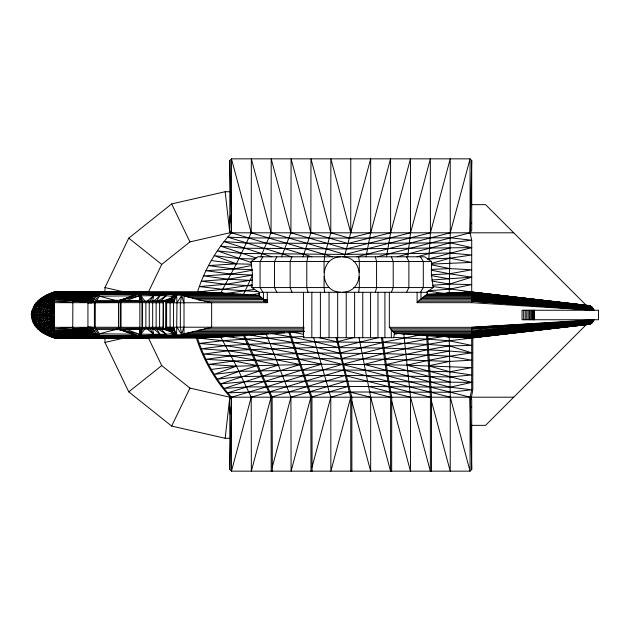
<?xml version="1.0" encoding="UTF-8"?>
<svg xmlns="http://www.w3.org/2000/svg" width="630" height="630" viewBox="0 0 630 630"><rect width="100%" height="100%" fill="white"/><g stroke="black" fill="none" stroke-linecap="round" stroke-linejoin="round"><path stroke-width="0.94" d="M350.776 158.847L350.737 232.809L344.382 256.788M381.465 337.704L386.048 370.282L390.624 397.191L390.568 471.153L370.684 397.191L359.029 337.704M391.663 471.153L391.718 397.191L387.143 370.282L382.56 337.704M426.384 292.296L433.267 287.564L431.369 274.735L431.55 261.521L424.651 256.788L257.843 256.788L251.118 261.521L252.528 275.05L251.921 287.564L258.954 292.296L427.156 292.296L427.156 294.368L471.712 294.368L591.704 306.818L594.09 310.251L471.712 301.203L418.485 301.203L417.107 302.676L471.712 302.676L593.917 310.251M403.783 333.908L426.605 335.609L430.432 397.191L430.337 471.153L410.547 397.191L403.783 333.908L394.506 333.325L389.332 327.324L389.332 292.296M431.432 471.153L431.526 397.191L427.699 335.695L426.605 335.609L471.712 338.011L589.9 324.261L592.106 322.82L594.098 319.741L471.712 327.324L389.332 327.324M255.693 334.766L176.628 334.766L176.975 302.794L181.794 295.234L198.418 299.809L267.301 299.541L264.049 299.541L258.883 295.494L223.17 293.013L197.489 291.989L54.353 291.989L54.353 338.011L205.931 337.806L304.345 331.624M94.405 301.62L95.295 302.817L95.232 327.222L94.405 328.38L94.405 301.62L118.353 302.613M233.344 336.373L147.885 336.373L147.845 338.011L143.128 336.412L54.369 337.176L223.17 336.987M418.485 301.203C420.824 298.896 425.667 295.202 427.156 294.368L449.222 292.903L450.277 232.809L450.214 158.847L430.432 232.809L428.762 259.686M430.904 387.222L470.067 397.191L471.712 399.585L471.712 469.515L470.067 471.153L231.478 471.153L229.832 469.515L231.478 397.191C216.066 380.213 204.388 359.88 197.489 338.011L222.815 340.688L248.716 344.327L272.136 397.191L272.302 471.153M471.712 302.676L471.712 240.211L470.067 232.809L471.712 160.485L470.067 158.847L231.478 158.847L229.832 160.485L229.832 230.415L231.478 232.809L311.85 256.788M230.257 215.862L229.832 223.114M176.069 333.396L175.778 334.924L166.084 336.302L140.482 336.302L139.096 335.782L139.868 328.514L139.868 301.486L139.096 294.218L140.482 293.698L166.084 293.698L175.778 295.076L176.069 296.604M92.114 327.214L97.485 335.806L140.482 336.302L141.963 327.356L141.963 302.644L140.482 293.698L96.949 294.572L92.114 302.802L87.932 302.786L87.932 327.19L94.067 327.222M176.975 327.206L181.794 334.766L184.015 333.79L184.015 296.21L260.032 296.21M93.846 299.344L54.4 299.707C50.282 309.236 50.282 320.764 54.4 330.293L93.846 330.655M96.855 295.572L91.318 294.651L54.385 294.934C48.108 299.73 43.375 306.975 42.911 315L54.408 318.363L33.146 322.442C38.351 327.781 47.463 331.443 54.408 327.324L91.318 327.324L72.859 328.899L72.749 327.324L72.859 301.101L91.318 302.676L54.408 302.676C44.761 297.195 28.649 305.345 31.681 317.52C33.382 328.821 44.612 334.632 54.353 338.011L205.931 337.806M407.712 256.788L410.547 232.809L410.461 158.847L390.624 232.809L386.513 256.788M230.037 438.283L225.154 438.283L229.777 397.191L513.726 397.191M394.506 333.325L393.718 337.704L303.432 337.704L303.432 292.296M324.678 256.788L324.072 261.521L324.072 272.483M358.683 292.296L359.297 287.564L359.297 276.601M31.5 315L31.886 312.48L31.886 317.52L31.5 315L51.613 315L54.408 313.882L31.681 312.48C35.627 302.534 43.84 294.785 54.353 291.989L205.931 292.194M152.688 301.274L153.641 295.73L146.451 301.605M96.469 329.167L99.422 333.79L99.123 335.317L97.485 335.806M140.482 293.698L166.084 294.139L175.778 295.076L173.982 299.47L174.282 301.006L170.092 302.794L170.092 327.206L174.282 328.994L173.982 330.529L175.778 334.924L174.14 334.711L166.084 336.302L166.375 334.325L160.162 328.458M365.983 256.788L370.684 232.809L390.568 158.847L390.624 232.809L347.823 243.479L246.527 243.078L224.083 241.566C212.302 256.607 203.246 273.767 197.489 291.989L222.815 289.312L252.181 284.855M392.624 331.49L471.712 331.49L593.547 320.867L471.712 328.797L390.403 328.797M139.458 334.042L139.096 335.782L99.123 335.317L95.146 329.553L121.031 329.679L139.844 329.065C151.255 328.978 162.934 328.214 173.982 330.529L166.603 327.206L166.603 302.794L165.635 301.038L136.025 301.179M139.821 332.301L140.183 330.569M449.222 337.097L450.277 397.191L470.067 471.153L470.067 397.191L471.712 389.789L471.712 327.324L593.838 320.308L471.712 328.797M54.408 327.324C52.518 329.718 53.999 339.704 48.919 335.648M140.088 330.632L139.096 335.782L166.084 335.861L174.14 334.711L172.525 330.734L165.777 328.356L92.445 328.372M142.199 328.852L140.514 335.751L166.375 334.325L174.439 333.183L164.729 328.632M144.9 328.962L145.876 327.206L145.876 302.794L144.9 301.038M148.278 328.962L149.247 327.206L149.247 302.794L148.278 301.038M151.696 328.962L152.673 327.206L152.673 302.794L151.696 301.038M155.153 328.962L156.13 327.206L156.13 302.794L155.153 301.038M158.642 328.962L159.611 327.206L159.611 302.794L158.642 301.038M162.138 328.962L163.107 327.206L163.312 301.644L163.312 328.356L163.107 327.206L141.963 327.356M165.635 328.962L165.777 301.644L172.525 299.266L173.982 299.47L166.603 302.794L267.301 302.676L267.301 292.296M593.539 320.898L471.712 330.191L391.545 330.191M140.514 335.751L142.207 328.821M304.125 327.324L183.661 327.206L181.794 334.766L180.345 327.206L180.345 302.794L181.794 295.234L183.661 302.794M307.999 256.788L306.786 261.521L306.786 287.564L307.999 292.296M375.362 292.296L376.582 287.564L376.582 261.521L375.362 256.788M243.526 335.609L271.042 397.191L251.339 471.153L251.197 397.191L236.431 366.18L220.776 337.097M272.294 467.082L290.926 397.191L266.136 333.908M288.855 332.349L310.842 397.191L291.091 471.153L290.926 397.191L309.141 391.876L450.206 392.222L471.712 389.789L450.127 387.19L368.589 386.489L246.527 386.922L224.083 388.434L262.048 376.236L324.844 375.401L388.017 375.779M312.07 467.09L330.781 397.191L313.701 337.704M349.272 391.899L350.737 397.191L330.876 471.153L330.781 397.191L349.272 391.899L336.113 337.704M324.222 256.788L330.781 232.809L330.876 158.847L350.737 232.809L370.668 158.847L370.684 232.809L349.272 238.101L248.897 237.927L227.706 237.124L224.083 241.566L271.845 256.788M118.479 328.506L118.479 301.494M125.835 298.73L119.464 300.329L137.371 294.234L121.031 300.321L120.22 301.486L120.22 328.514L121.031 329.679L137.371 335.766L119.464 329.671L125.835 331.27M303.014 256.788L310.842 232.809L310.984 158.847L330.781 232.809L349.272 238.101L450.206 237.778L471.712 240.211L450.127 242.81L347.823 243.479L310.842 232.809L291.091 158.847L290.926 232.809L281.531 256.788M141.585 329.112L139.096 335.782L121.031 329.679L139.868 328.514M259.426 294.06L258.883 295.494L259.426 292.296L259.426 294.06L258.883 293.572L250.614 294.879M291.942 256.788L290.154 261.521L290.154 287.564L291.942 292.296M391.419 292.296L393.214 287.564L393.214 261.521L391.419 256.788M255.693 295.234L176.628 295.234L173.549 302.794L173.549 327.206L176.628 334.766M260.718 256.788L271.042 232.809L271.207 158.847L290.926 232.809L346.39 248.921L471.712 247.606L450.127 242.81L397.223 256.788M264.049 299.541L263.427 301.203L204.695 301.203L198.418 299.809M252.126 285.894L225.603 284.303L201.324 281.193L228.359 279.24L252.528 275.05L243.526 294.391M104.958 291.989L104.958 287.564L128.764 238.132L171.659 203.923L225.154 191.717L230.037 191.717M148.444 291.989L161.721 264.419L189.945 241.904L229.777 232.809L513.726 232.809M104.958 338.011L104.958 342.436L128.764 391.868L171.659 426.077L189.945 388.096L229.777 397.191M276.822 256.788L274.475 261.521L274.475 287.564L276.822 292.296M406.547 292.296L408.886 287.564L408.886 261.521L406.547 256.788M220.776 292.903L236.431 263.82L251.197 232.809L251.339 158.847L271.042 232.809L344.972 254.433L449.954 253.039L471.712 255L449.867 258.205L427.62 258.906M262.907 256.788L260.064 261.521L260.064 287.564L262.907 292.296M420.462 292.296L423.305 287.564L423.305 261.521L420.462 256.788M471.46 407.303L471.712 406.885M156.492 301.384L160.012 295.698L153.208 301.605M96.469 300.833L99.422 296.21L99.123 294.683L97.485 294.194M266.632 386.796L231.478 397.191L229.832 399.585L229.832 469.515M377.386 256.788L470.067 232.809L471.712 230.415L471.712 160.485M149.609 301.479L153.641 295.73M117.196 329.112L99.422 333.79L98.587 334.94L96.949 335.428M120.22 328.514L121.047 327.356L121.047 302.644L120.22 301.486L92.445 301.628L94.13 302.817L118.346 302.66M141.734 328.514L142.561 327.356L142.561 302.644L141.734 301.486L120.22 301.486M183.661 327.206L166.603 327.206L165.777 328.356L173.982 330.529M145.199 328.521L140.915 334.223L166.375 334.325L156.783 328.309M332.459 256.788L251.197 232.809L231.478 158.847L231.478 232.809L227.706 237.124L291.659 256.788M586.144 324.773L485.565 425.352L471.712 425.352M160.162 301.542L166.375 295.675L174.439 296.817L164.729 301.368M92.626 327.805L91.318 328.978L54.4 330.293L53.259 331.577C47.305 333.711 40.745 330.545 36.005 326.986L40.517 325.993L54.408 320.607L43.431 318.717L36.792 315C37.509 304.762 45.376 296.447 54.361 292.328L214.35 292.533M128.764 391.868L161.721 365.581L189.945 388.096M53.849 329.065C47.73 333.144 39.391 329.017 34.414 324.773L39.32 323.907L54.408 319.481L47.274 318.174L39.635 315C40.281 305.778 46.62 297.888 54.377 293.32L233.344 293.627M156.783 301.691L166.375 295.675L166.084 293.698L174.14 295.289L172.525 299.266L165.635 301.038M147.885 293.627L147.845 291.989L143.128 293.588L54.361 292.328L48.919 294.352M51.959 293.407L54.353 291.989C46.116 295.092 37.02 299.037 33.146 307.558L54.408 311.637L42.911 315C43.375 323.025 48.108 330.27 54.385 335.065L91.318 335.349L96.855 334.428M48.132 294.73L45.25 295.942L51.566 293.115L54.408 302.676M93.846 299.959L91.318 301.022L54.4 301.187L72.749 302.676M126.331 300.66L139.23 295.809L139.096 294.218L99.123 294.683L95.146 300.447L121.031 300.321L139.844 300.935M96.855 296.061L91.318 298.069L54.4 298.399L91.318 299.478M161.233 301.565L174.439 296.817M139.868 301.486L121.031 300.321L139.096 294.218L166.084 294.139M48.888 294.486L54.337 292.328M388.017 375.795L449.954 376.96L471.712 375L449.867 371.794L407.421 370.621L323.261 369.841L259.702 370.912L220.626 383.859L244.086 381.748L326.387 380.93L471.712 382.394L450.127 387.19L430.581 382M260.662 370.613L278.35 365.093L321.654 364.25L386.292 364.746M431.235 270.175L449.592 273.782L471.712 277.192L449.395 284.106L432.708 285.217M263.009 375.937L300.093 364.534L253.709 355.155M265.325 381.237L301.967 370.07M264.356 381.528L227.706 392.876L248.897 392.073L309.141 391.876M303.81 375.582L267.6 386.505M305.621 381.063L269.829 391.726M48.132 335.27L45.25 334.058L48.919 335.57L54.377 336.68L91.318 336.2L96.855 334.554M302.959 369.779L321.654 364.25L299.392 359.25M304.81 375.291L342.208 364.408L320.024 358.643L297.478 353.69M306.621 380.764L343.578 370.015M307.401 386.497L272.018 396.9M268.86 392.017L251.197 397.191L231.478 471.153L231.478 397.191M308.401 386.198L344.972 375.567M310.141 391.584L346.39 381.079M311.85 396.9L347.823 386.521M94.689 330.986L91.318 331.931L54.393 332.908C48.904 335.483 42.564 332.01 37.91 329.041L41.934 328.01L54.408 321.67C47.266 321.639 39.588 320.418 34.422 315C35.217 304.613 43.801 294.36 54.377 293.32L123.448 294.131M589.452 324.387L589.916 324.245L471.712 337.806L463.633 337.806M431.385 263.403L449.867 258.205L471.712 262.403L431.337 264.104M450.041 247.905L417.091 256.788M427.927 259.119L471.712 247.606M204.695 301.203L211.648 302.676L211.648 327.324L184.015 333.79L268.333 333.79M343.24 364.132L383.575 353.603L428.912 355.076M341.893 358.509L382.804 348.028L428.573 349.737M173.982 299.47L165.777 301.644L141.734 301.486M428.912 355.139L449.592 356.218L471.712 360.202L449.686 361.407L384.371 359.179L364.258 364.384L386.048 370.282M339.294 347.209L377.929 337.704M338.042 341.555L353.272 337.704M121.031 300.321L139.23 295.809L140.088 299.368M356.848 256.788L450.277 232.809L470.067 158.847L470.067 232.809M383.166 342.452L340.578 352.863L351.831 397.191L351.871 471.153M386.253 364.486L427.809 355.076M166.603 302.794L174.282 301.006M385.434 358.935L427.479 349.737M104.958 342.436L124.323 338.011M384.639 353.367L405.161 348.729L428.242 344.413M428.148 360.431L406.83 365.164L386.292 364.762M383.875 347.791L404.633 343.263L427.92 339.121M383.135 342.232L419.415 335.128M429.558 365.558L449.686 361.407M394.341 334.294L398.002 333.553M429.227 360.218L449.592 356.218L471.712 352.808L449.395 345.894L428.25 344.484M251.685 265.514L233.785 268.986L205.931 270.695L231.092 274.129L252.512 275.082M252.465 279.94L225.603 284.303L199.308 286.555L222.815 289.312L258.017 291.643M428.896 354.879L449.497 351.044L471.712 352.808M252.205 270.254L231.092 274.129L203.529 275.901L228.359 279.24L252.472 280.492M428.565 349.54L449.395 345.894L471.712 345.413L449.292 340.791L427.92 339.2M254.552 289.335L227.477 293.273M214.35 337.467L54.361 337.672C44.202 334.884 35.123 325.86 34.422 315C39.588 309.582 47.266 308.361 54.408 308.33L41.934 301.99L37.91 300.959C42.564 297.99 48.904 294.517 54.393 297.092L91.318 296.785L96.855 295.88M428.235 344.232L449.292 340.791L471.712 338.011M427.904 338.956L442.614 336.735M340.68 256.788C318.741 257.355 318.741 291.729 340.68 292.296M342.681 292.296C364.628 291.729 364.628 257.355 342.681 256.788M211.278 369.44L236.431 366.18L278.35 365.093L256.134 360.494M471.712 337.806L590.365 324.072M455.498 337.467L471.712 337.467L590.838 323.812L471.712 336.987L446.843 336.987M471.712 336.987L591.279 323.521L471.712 336.373L436.74 336.373M471.712 337.467L590.381 324.056M471.712 336.373L591.704 323.182L471.712 335.632L426.99 335.64M96.855 334.286L52.282 335.333L49.557 334.987L42.564 332.601L48.919 335.57L54.408 326.159C46.77 329.356 37.312 326.348 32.24 320.016L54.408 317.244L47.053 315C47.061 308.361 49.959 301.951 54.393 297.092L91.318 298.069L94.689 299.014M414.304 334.766L471.712 334.766L592.507 322.371L471.712 333.79L401.546 333.79M471.712 334.766L592.121 322.796L471.712 335.632L426.912 335.632M471.712 333.79L592.877 321.914L471.712 332.687L393.789 332.687M471.712 332.687L593.224 321.41L471.712 331.49M72.749 327.324L54.4 328.813L91.318 328.978L93.846 330.041M431.873 280.003L471.712 277.192M428.558 290.753L449.292 289.209L471.712 284.587L449.395 284.106L432.07 281.067M248.716 344.327L246.259 339.074L222.815 340.688L199.308 343.445L225.603 345.697L251.165 349.603M247.621 344.327L225.603 345.697L201.324 348.807L228.359 350.76L253.607 354.918M449.222 292.903L471.712 291.989L589.452 305.613L591.704 306.818L471.712 293.627L436.74 293.627M246.236 339.019L304.164 336.507M250.071 349.603L228.359 350.76L203.529 354.099L231.092 355.871L252.512 354.918M431.369 274.735L449.592 273.782L471.712 269.798L449.686 268.593L431.196 269.427M248.692 344.271L314.976 341.846L382.071 342.452M251.15 349.563L316.677 347.437L382.804 348.028M254.93 360.242L233.785 361.014L205.931 359.305L231.092 355.871L256.024 360.242M253.583 354.879L318.363 353.036L383.575 353.603M384.371 359.179L320.024 358.643L256.008 360.21M91.318 330.522L54.4 331.6L91.318 331.931L96.855 333.939M91.318 335.349L54.377 335.877L91.318 336.2L116.534 335.475M259.702 370.912L239.038 371.369L214.216 374.362L236.431 366.18L208.514 364.423L233.785 361.014L257.331 365.581L239.038 371.369L217.334 379.166L241.589 376.559L262.048 376.236M96.855 334.12L91.318 333.215L54.393 333.987L91.318 334.357M140.482 336.302L166.084 335.861M96.225 337.704L144.317 337.011M96.949 294.572L98.587 295.06L99.422 296.21L132.765 295.824M96.855 295.714L54.393 296.013L91.318 296.785M91.318 336.2L123.448 335.869M89.373 292.005L146.68 292.186M116.534 294.525L91.318 293.8L54.377 294.123L91.318 294.651M147.885 336.373L54.361 337.672L48.408 335.625M118.141 302.652L140.466 302.644M96.162 337.751L145.498 337.483M89.373 337.995L146.68 337.814M471.712 204.648L485.565 204.648L586.144 305.227M251.118 261.521L329.522 261.521M353.839 261.521L431.55 261.521M251.921 287.564L329.522 287.564M353.839 287.564L433.267 287.564M463.633 292.194L471.712 292.194L589.916 305.755L471.712 291.989L433.046 286.555M455.498 292.533L471.712 292.533L590.381 305.944M223.17 293.013L54.369 292.824L91.318 293.115M446.843 293.013L471.712 293.013L590.838 306.188L471.712 292.533M167.407 294.328L243.211 294.368M425.943 295.234L471.712 295.234L592.121 307.204L471.712 294.368M424.384 296.21L471.712 296.21L592.507 307.629L471.712 295.234M188.047 297.313L261.505 297.313M422.903 297.313L471.712 297.313L592.877 308.086L471.712 296.21M192.859 298.51L262.883 298.51M421.525 298.51L471.712 298.51L593.224 308.59L471.712 297.313M420.013 299.809L471.712 299.809L593.547 309.117L471.712 298.51M141.963 302.644L163.107 302.794L162.138 301.038M140.466 327.356L95.232 327.222M204.695 328.797L304.117 328.797M198.418 330.191L304.022 330.191M192.859 331.49L304.361 331.49M188.047 332.687L284.539 332.687M167.548 335.632L243.211 335.632M167.407 335.672L242.786 335.664M87.932 327.19L91.318 327.206L91.318 338.011M96.162 292.249L145.498 292.517M87.932 302.786L94.13 302.817M91.318 336.885L54.377 336.68C46.62 332.112 40.281 324.222 39.635 315L47.274 311.826L54.408 310.519L39.32 306.093L34.414 305.227C39.391 300.982 47.73 296.856 53.849 300.935M91.318 333.215L54.393 332.908C49.959 328.049 47.061 321.639 47.053 315L54.408 312.756L32.24 309.984C37.312 303.652 46.77 300.644 54.408 303.841L50.321 296.132L48.408 294.375M99.422 333.79L132.765 334.176M96.225 292.296L144.317 292.989M91.318 295.643L54.385 294.934C49.313 294.084 44.344 296.549 40.107 299.077L43.565 300.077L54.408 307.204C46.486 306.534 37.595 308.291 32.571 315C32.799 323.3 38.627 330.411 45.683 334.262L48.494 332.301L54.408 325.041C46.321 327.309 36.375 324.804 31.681 317.52L54.408 316.118L51.613 315M254.796 258.977L239.038 258.631L214.216 255.638L236.431 263.82L251.559 264.253M252.181 269.656L233.785 268.986L208.514 265.577L236.431 263.82L211.278 260.56M383.174 342.492L427.148 344.413M393.758 337.404L426.817 339.121M140.514 294.249L166.375 295.675L140.915 295.777L140.514 294.249L142.207 301.179M428.581 349.8L449.497 351.044M136.025 328.821L139.844 329.065M471.712 301.203L593.838 309.676L471.712 299.809M471.712 293.627L591.279 306.479L471.712 293.013M471.712 292.194L590.365 305.928M227.477 336.727L245.164 339.074M428.109 291.076L442.614 293.265M250.614 335.121L292.414 342.35M246.354 339.279L294.36 347.878M271.908 333.553L290.461 336.845M248.818 344.539L296.289 353.43M431.471 275.601L449.497 278.956M251.268 349.831L298.203 358.982M292.548 332.183L303.581 334.365M291.643 337.089L314.976 341.846L338.255 347.476M431.329 264.805L449.686 268.593M293.596 342.602L316.677 347.437L339.538 353.131M295.541 348.138L318.363 353.036L340.861 358.785M104.958 287.564L124.323 291.989M171.659 426.077L225.154 438.283M319.363 337.704L337.003 341.814M166.603 327.206L174.282 328.994M343.374 364.691L386.922 375.779M344.744 370.29L387.82 381.229M346.146 375.85L388.734 386.623M350.453 392.191L370.684 397.191L370.668 471.153L351.831 401.263M121.031 329.679L139.23 334.191L126.331 329.34M471.712 382.394L429.928 371.432M430.432 397.191L389.883 386.914M390.82 392.23L410.547 397.191L410.461 471.153L391.718 401.263M431.227 392.38L450.277 397.191L450.214 471.153L431.519 401.271M369.645 391.876L390.624 397.191M388.962 381.528L430.117 392.096M368.589 386.489L389.671 391.947M388.064 376.079L429.794 386.93M387.19 370.582L429.471 381.709M99.422 296.21L117.196 300.888M386.34 365.046L429.14 376.433M428.809 371.125L406.83 365.164L471.712 367.597L449.867 371.794L429.597 366.101M430.259 376.74L450.041 382.095M91.318 293.8L96.855 295.446M256.182 257.993L220.626 246.141L244.086 248.251L346.39 248.921L410.547 232.809L430.337 158.847L430.432 232.809L344.972 254.433L241.589 253.441L217.334 250.834L251.291 262.505M48.888 335.514L54.337 337.672C45.368 333.53 37.501 325.238 36.792 315L43.431 311.283L54.408 309.393L40.517 304.007L36.005 303.014C40.745 299.455 47.305 296.289 53.259 298.423L54.4 299.707L91.318 301.022L92.626 302.195M161.233 328.435L174.439 333.183M267.301 302.676L263.427 301.203L267.301 301.108L264.049 299.809M51.959 336.593L54.337 337.672M128.764 238.132L161.721 264.419M146.451 328.395L153.641 334.27L152.688 328.726M153.208 328.395L160.012 334.302L156.492 328.616M230.383 397.191C214.972 380.213 203.293 359.88 196.395 338.011M145.199 301.479L140.915 295.777L142.199 301.148M149.609 328.521L153.641 334.27M471.46 222.697L471.712 223.114M229.832 406.885L230.257 414.138M171.659 203.923L189.945 241.904M148.444 338.011L161.721 365.581M244.59 335.53L246.259 339.074M141.585 300.888L139.096 294.218L139.458 295.958M289.934 332.301L311.945 397.191L312.078 471.153M340.641 353.131L337.207 337.704M427.156 292.296L427.605 294.312M139.821 297.699L140.183 299.431M358.683 256.788L359.297 261.521L359.297 272.483M324.678 292.296L324.072 287.564L324.072 276.601M225.154 191.717L229.777 232.809M176.628 295.234L176.975 302.794M470.067 397.191L471.712 469.515M229.832 160.485L231.478 232.809M271.042 397.191L271.207 471.153M350.737 397.191L350.776 471.153M310.842 397.191L310.984 471.153M534.366 310.251L534.366 319.741M534.264 310.251L534.264 319.741M533.949 310.251L533.949 319.741M533.429 310.251L533.429 319.741M532.712 310.251L532.712 319.741M531.822 310.251L531.822 319.741M530.759 310.251L530.759 319.741M529.547 310.251L529.547 319.741M528.2 310.251L528.2 319.741M526.759 310.251L526.759 319.741M525.231 310.251L525.231 319.741M523.648 310.251L523.648 319.741M472.807 337.885L472.807 389.789L471.169 398.782M420.982 292.296L420.982 299.061M417.107 292.296L417.107 302.676M391.317 329.868L391.317 337.704M384.914 292.296L384.914 337.704M377.976 292.296L377.976 337.704M370.566 292.296L370.566 337.704M362.754 292.296L362.754 337.704M354.619 292.296L354.619 337.704M346.232 292.296L346.232 337.704M337.68 292.296L337.68 337.704M329.041 292.296L329.041 337.704M320.394 292.296L320.394 337.704M311.834 292.296L311.834 337.704M263.427 292.296L263.427 299.061M91.318 291.989L91.318 302.794M32.807 312.504L32.571 315C37.595 321.709 46.486 323.466 54.408 322.796L43.565 329.923L40.107 330.923L43.147 332.695L44.155 332.419L54.408 323.914C46.132 325.332 35.493 323.206 31.587 315L33.374 310.039C38.958 304.849 47.085 302.865 54.408 304.959L46.439 295.919L45.683 295.738L42.564 297.399L45.384 298.266L54.408 306.086C46.707 304.731 38.209 306.542 32.807 312.504M598.5 310.251L522.042 310.251L522.042 319.741L598.5 319.741L598.5 310.251"/></g></svg>
